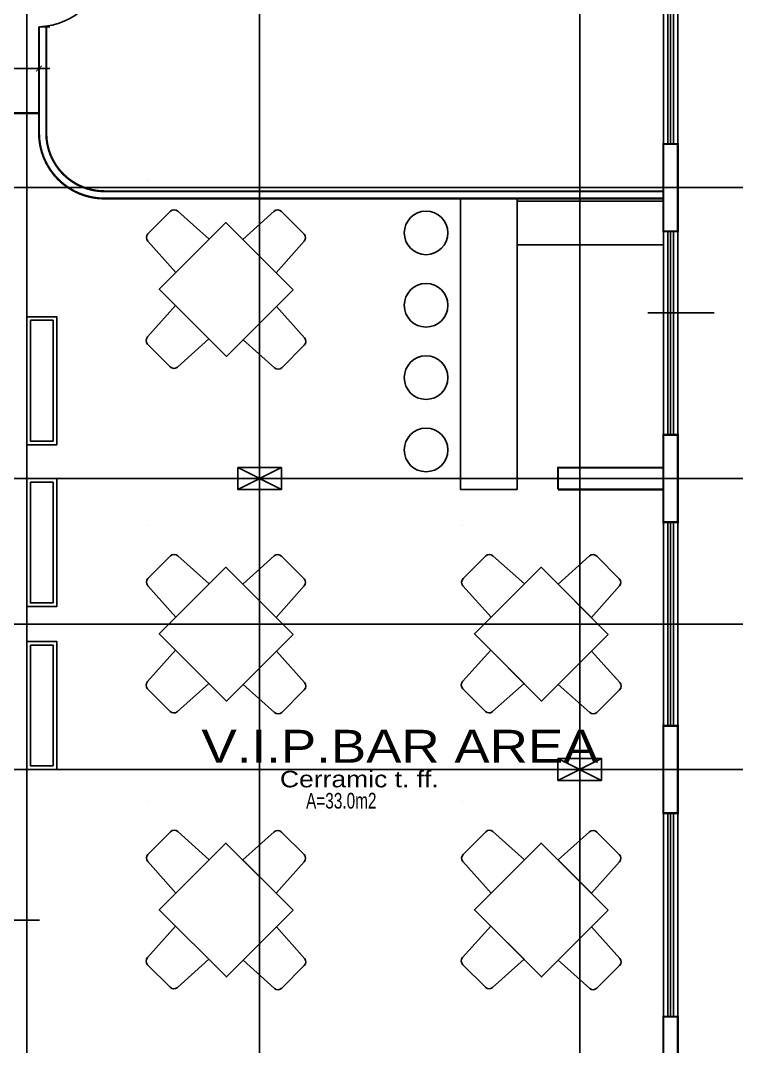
# Model space of a CAD drawing. Extents: x 250879 to 348495, y -51522 to -9360.
# Drawn here: x 312884 to 313868, y -42553 to -41142 of the extents above; entities that cross this region are included whole.
import ezdxf

# ---------------------------------------------------------------- set-up
doc = ezdxf.new("R2010")
doc.units = 0
doc.layers.get('0').update_dxf_attribs({"linetype": 'CONTINUOUS'})
doc.layers.get('DEFPOINTS').update_dxf_attribs({"color": 9, "linetype": 'CONTINUOUS'})
doc.layers.add('A-text finishing', color=6, linetype='CONTINUOUS', lineweight=13)
doc.layers.add('A-text function', color=30, linetype='CONTINUOUS', lineweight=20)
for name, color, linetype in [('AXIS', 1, 'CONTINUOUS'), ('COLUMN', 5, 'CONTINUOUS'), ('FURNITURE', 4, 'CONTINUOUS'), ('HATCH', 8, 'CONTINUOUS'), ('TEXT', 3, 'CONTINUOUS'), ('WALL', 7, 'CONTINUOUS'), ('WALL1', 2, 'CONTINUOUS')]:
    doc.layers.add(name, color=color, linetype=linetype)
doc.styles.add('ARIAL', font='BOD_CR.TTF', dxfattribs={"width": 1.199999999999999})
doc.styles.get("Standard").update_dxf_attribs({"font": 'sanss___.ttf', "height": 15})
doc.dimstyles.new('STANDARD$0', dxfattribs={"dimscale": 0, "dimtxt": 12, "dimasz": 8, "dimexe": 15, "dimexo": 0.0625, "dimgap": 2, "dimtad": 1, "dimdec": 0, "dimzin": 0, "dimdsep": 46, "dimtxsty": 'Standard', "dimblk1": 'ARCHTICK', "dimblk2": 'ARCHTICK', "dimsah": 1, "dimcen": 0.09, "dimdle": 15, "dimclrd": 3, "dimclre": 3, "dimclrt": 3, "dimazin": 0, "dimtfac": 1, "dimtdec": 0, "dimtofl": 0, "dimtmove": 1, "dimatfit": 3, "dimldrblk": 'ARCHTICK', "dimfxl": 1.045499999999997, "dimfxlon": 1, "dimtolj": 1, "dimtzin": 0, "dimarcsym": 0})

# ---------------------------------------------------------------- blocks, each defined once
blk = doc.blocks.new('COLUMN')
at = {"layer": 'AXIS'}
for p, q in [((236924.6994773077, -9644.256519553426), (236984.6994773077, -9674.256519553426)), ((236984.6994773077, -9644.256519553426), (236924.6994773077, -9674.256519553426))]:
    blk.add_line(p, q, dxfattribs=at)
at = {"layer": 'COLUMN'}
blk.add_lwpolyline([(236924.6994773077, -9644.256519553426), (236984.6994773077, -9644.256519553426), (236984.6994773077, -9674.256519553426), (236924.6994773077, -9674.256519553426)], close=True, dxfattribs=at)
blk = doc.blocks.new('AXISG')
at = {"layer": 'AXIS'}
for p, q in [((306715.5200998911, -23682.84522527471), (306715.5200998911, -19766.81669786142)), ((307035.6795615304, -19949.16446858895), (307035.6795615304, -23531.69156735711)), ((305610.044087238, -21092.8329642961), (307936.9012656476, -21092.8329642961)), ((305595.8120795863, -21492.8329642961), (307936.9012656476, -21492.8329642961)), ((305587.5163161242, -21892.8329642961), (307936.9012656476, -21892.8329642961))]:
    blk.add_line(p, q, dxfattribs=at)
at = {"layer": 'WALL', "linetype": 'Continuous'}
for p in [(70080.98008422274, -11833.57644474268), (70521.4569623752, -12233.57644474268)]:
    blk.add_blockref('COLUMN', p, dxfattribs=at)
blk = doc.blocks.new('T')
at = {"layer": 'FURNITURE'}
for p, q in [((24.26008537464077, 40.2773500981275), (22.02245481364662, 0)), ((59.79252248664852, 45), (29.25238714070292, 45)), ((67.02245481364662, 0), (64.78482425265247, 40.2773500981275)), ((67.02245481364662, 0), (22.02245481364662, 0)), ((0, -22.5), (-40.2773500981275, -24.73763056099415)), ((0, -22.5), (0, -67.5)), ((90.71160120709101, -22.5), (130.9889513051603, -24.73763056099415)), ((90.71160120709101, -22.5), (90.71160120709101, -67.5)), ((-45, -29.7299323269981), (-45, -60.2700676729437)), ((135.711601207091, -29.7299323269981), (135.711601207091, -60.2700676729437)), ((-40.2773500981275, -65.26236943900585), (0, -67.5)), ((130.9889513051603, -65.26236943900585), (90.71160120709101, -67.5)), ((67.8558006035164, -90), (22.8558006035164, -90)), ((25.09343116451055, -130.2773500981275), (22.8558006035164, -90)), ((67.8558006035164, -90), (65.61817004252225, -130.2773500981275)), ((60.62586827651832, -135), (30.08573293057271, -135))]:
    blk.add_line(p, q, dxfattribs=at)
blk.add_lwpolyline([(90.71160120709101, -90), (0, -90), (0, 0), (90.71160120709101, 0)], close=True, dxfattribs=at)
for centre, start, end in [((29.25238714070292, 40), 90, 176.8201698792108), ((59.79252248664852, 40), 3.179830120789212, 90), ((-40.00000000005821, -29.7299323269981), 93.1798301207892, 180), ((130.711601207091, -29.7299323269981), 0, 86.82016987921078), ((-40.00000000005821, -60.2700676729437), 180, 266.8201698792108), ((130.711601207091, -60.2700676729437), 273.1798301207892, 0), ((30.08573293057271, -130), 183.1798301207892, 270), ((60.6258682764601, -130), 270, 356.8201698792108)]:
    blk.add_arc(centre, 5, start, end, dxfattribs=at)
at = {"layer": 'WALL'}
for p, q in [((-81.2861841992708, -65), (-81.2861841992708, -65)), ((124.2175085435156, -65), (124.2175085435156, -65))]:
    blk.add_line(p, q, dxfattribs=at)
blk = doc.blocks.new('_ARCHTICK')
at = {"color": 0, "linetype": 'ByBlock', "const_width": 0.15}
blk.add_lwpolyline([(-0.5, -0.5), (0.5, 0.5)], dxfattribs=at)
blk = doc.blocks.new('*D1779')
at = {"layer": 'DEFPOINTS', "color": 0, "linetype": 'Continuous', "transparency": 16777216}
for p in [(312766.5598277787, -41208.23519766737), (312766.5598277787, -41208.23519766737), (312909.100981146, -41208.23519766735)]:
    blk.add_point(p, dxfattribs=at)
at = {"layer": 'WALL', "color": 3, "linetype": 'Continuous', "lineweight": -2, "transparency": 16777216}
for p, q in [((312766.5598277787, -41208.23519766737), (312766.5598277787, -41193.23519766737)), ((312924.100981146, -41208.23519766737), (312751.5598277787, -41208.23519766737)), ((312909.100981146, -41208.23519766737), (312909.100981146, -41223.23519766737))]:
    blk.add_line(p, q, dxfattribs=at)
at = {"layer": 'WALL', "color": 3, "linetype": 'Continuous', "lineweight": -2, "transparency": 16777216, "xscale": 8, "yscale": 8, "zscale": 8, "rotation": 180}
blk.add_blockref('_ARCHTICK', (312766.5598277787, -41208.23519766737), dxfattribs=at)
at = {"layer": 'WALL', "color": 3, "linetype": 'Continuous', "lineweight": -2, "transparency": 16777216, "xscale": 8, "yscale": 8, "zscale": 8}
blk.add_blockref('_ARCHTICK', (312909.100981146, -41208.23519766737), dxfattribs=at)
at = {"layer": 'WALL', "color": 3, "linetype": 'Continuous', "transparency": 16777216, "insert": (312837.8304044624, -41198.49857215297), "char_height": 15, "attachment_point": 5}
blk.add_mtext('\\A1;143', dxfattribs=at)

msp = doc.modelspace()

# ---------------------------------------------------------------- linework, layer by layer
at = {"layer": 'AXIS'}
for p, q in [((313212.4449100159, -39780.65993761762), (313212.4449100159, -43810.85676950975)), ((313652.9217881683, -39780.65993761762), (313652.9217881683, -43803.29106769748)), ((311860.3990443401, -41371.99816644875), (314113.666614133, -41371.99816644875)), ((311862.0952519087, -41771.99816644875), (314113.666614133, -41771.99816644875)), ((285747.1742897407, -41972.08045958171), (334477.2230026638, -41972.08045958171)), ((310644.6342295332, -41972.08045958171), (314696.3154383265, -41972.08045958171)), ((311807.5134337039, -42171.99816644875), (314113.666614133, -42171.99816644875))]:
    msp.add_line(p, q, dxfattribs=at)
at = {"layer": 'FURNITURE'}
for p in [(312909.1009811465, -41150.95646109881), (312909.1009811466, -41150.95646109881)]:
    msp.add_line(p, (312924.1009811464, -41150.95646109881), dxfattribs=at)
at = {"layer": 'FURNITURE', "ltscale": 3}
msp.add_line((313837.9217881684, -41544.25948461606), (313746.5928477693, -41544.25948461606), dxfattribs=at)
for points in [[(313767.9217881683, -41031.99816644876), (313787.9217881683, -41031.99816644876), (313787.9217881683, -41311.99816644876), (313767.9217881683, -41311.99816644876)], [(313781.7507285675, -41311.99816644876), (313774.0928477691, -41311.99816644876), (313774.0928477691, -41031.99816644876), (313781.7507285675, -41031.99816644876)], [(313566.7498649572, -41786.99816644875), (313489.011425881, -41786.99816644875), (313489.011425881, -41386.99816644875), (313566.7498649572, -41386.99816644875)], [(313767.9217881683, -41450.48810248563), (313566.7498649572, -41450.48810248563), (313566.7498649572, -41390.77148217448), (313767.9217881683, -41390.77148217448)], [(313767.9217881683, -41431.99816644876), (313787.9217881683, -41431.99816644876), (313787.9217881683, -41711.99816644876), (313767.9217881683, -41711.99816644876)], [(313781.7507285675, -41711.99816644876), (313774.0928477691, -41711.99816644876), (313774.0928477691, -41431.99816644876), (313781.7507285675, -41431.99816644876)], [(312892.2854483765, -41549.42067443026), (312933.4276964133, -41549.42067443026), (312933.4276964133, -41725.47806670499), (312892.2854483765, -41725.47806670499)], [(312897.2854483765, -41554.42067443026), (312928.4276964133, -41554.42067443026), (312928.4276964133, -41720.47806670499), (312897.2854483765, -41720.47806670499)], [(312892.2854483765, -41771.99816644875), (312933.4276964133, -41771.99816644875), (312933.4276964133, -41948.05555872348), (312892.2854483765, -41948.05555872348)], [(312897.2854483765, -41776.99816644875), (312928.4276964133, -41776.99816644875), (312928.4276964133, -41943.05555872348), (312897.2854483765, -41943.05555872348)], [(313767.9217881683, -41831.99816644876), (313787.9217881683, -41831.99816644876), (313787.9217881683, -42111.99816644876), (313767.9217881683, -42111.99816644876)], [(313781.7507285675, -42111.99816644876), (313774.0928477691, -42111.99816644876), (313774.0928477691, -41831.99816644876), (313781.7507285675, -41831.99816644876)], [(312892.2854483765, -41995.94077417402), (312933.4276964133, -41995.94077417402), (312933.4276964133, -42171.99816644875), (312892.2854483765, -42171.99816644875)], [(312897.2854483765, -42000.94077417402), (312928.4276964133, -42000.94077417402), (312928.4276964133, -42166.99816644875), (312897.2854483765, -42166.99816644875)], [(313767.9217881683, -42231.99816644876), (313787.9217881683, -42231.99816644876), (313787.9217881683, -42511.99816644876), (313767.9217881683, -42511.99816644876)], [(313781.7507285675, -42511.99816644876), (313774.0928477691, -42511.99816644876), (313774.0928477691, -42231.99816644876), (313781.7507285675, -42231.99816644876)]]:
    msp.add_lwpolyline(points, close=True, dxfattribs=at)
for centre in [(313441.4890373032, -41434.28735444039), (313441.4890373032, -41533.77094986507), (313441.4890373032, -41633.25454528975), (313441.4890373032, -41732.73814071443)]:
    msp.add_circle(centre, 29.93704477674328, dxfattribs=at)
at = {"layer": 'FURNITURE'}
msp.add_arc((312905.6201129979, -41055.41489156181), 95.6049577828679, 272.0865355490678, 356.6770906688348, dxfattribs=at)
at = {"layer": 'HATCH', "linetype": 'ByBlock', "ltscale": 3}
msp.add_line((312892.2854483765, -43978.12892985265), (312892.2854483765, -39361.20030805261), dxfattribs=at)
at = {"layer": 'WALL', "ltscale": 3}
msp.add_line((312909.1009811463, -41150.95646109881), (312924.1009811464, -41150.95646109881), dxfattribs=at)
at = {"layer": 'WALL', "linetype": 'Continuous'}
for p, q in [((312909.1009811465, -41150.95646109881), (312924.1009811464, -41150.95646109881)), ((312909.1009811466, -41150.95646109881), (312924.1009811464, -41150.95646109881)), ((312763.843926828, -42379.08351197911), (312909.7923614304, -42379.08351197911))]:
    msp.add_line(p, q, dxfattribs=at)
at = {"layer": 'WALL', "linetype": 'Continuous', "const_width": 3}
for points in [[(312909.100981146, -41150.95646109881), (312909.1009811461, -41296.99816644877)], [(312909.100981146, -41150.95646109881), (312909.100981146, -41296.99816644875)], [(312919.100981146, -41150.95646109881), (312919.1009811461, -41296.99816644877)], [(312909.100981146, -41269.69339333459), (312766.5598277788, -41269.69339333463)], [(313787.9217881683, -41371.99816644876), (313787.9217881683, -41311.99816644876), (313767.9217881683, -41311.99816644876), (313767.9217881683, -41371.99816644876), (313767.9217881683, -41431.99816644876), (313787.9217881683, -41431.99816644876), (313787.9217881683, -41371.99816644876)], [(313682.9217881683, -41386.99816644875), (313767.9217881683, -41386.99816644875), (313322.4449100159, -41386.99816644875)], [(313787.9217881683, -41771.99816644876), (313787.9217881683, -41711.99816644876), (313767.9217881683, -41711.99816644876), (313767.9217881683, -41771.99816644876), (313767.9217881683, -41831.99816644876), (313787.9217881683, -41831.99816644876), (313787.9217881683, -41771.99816644876)], [(313622.9217881683, -41786.99816644875), (313622.9217881683, -41756.99816644875), (313767.9217881683, -41756.99816644875)], [(313622.9217881683, -41786.99816644875), (313767.9217881683, -41786.99816644875)], [(313787.9217881683, -42171.99816644876), (313787.9217881683, -42111.99816644876), (313767.9217881683, -42111.99816644876), (313767.9217881683, -42171.99816644876), (313767.9217881683, -42231.99816644876), (313787.9217881683, -42231.99816644876), (313787.9217881683, -42171.99816644876)], [(313787.9217881683, -42571.99816644876), (313787.9217881683, -42511.99816644876), (313767.9217881683, -42511.99816644876), (313767.9217881683, -42571.99816644876), (313767.9217881683, -42631.99816644876), (313787.9217881683, -42631.99816644876), (313787.9217881683, -42571.99816644876)]]:
    msp.add_lwpolyline(points, dxfattribs=at)
for points in [[(312909.1009811461, -41150.95646109881), (312909.1009811461, -41296.99816644875, 0.4142135623730951), (312999.1009811461, -41386.99816644875), (313359.5778592986, -41386.99816644875)], [(312919.1009811461, -41150.95646109881), (312919.1009811461, -41296.99816644875, 0.4142135623730951), (312999.1009811461, -41376.99816644875), (313767.9217881683, -41376.99816644875)]]:
    msp.add_lwpolyline(points, format="xyb", dxfattribs=at)
at = {"layer": 'WALL', "linetype": 'Continuous'}
for points in [[(313767.9217881683, -41311.99816644876), (313787.9217881683, -41311.99816644876), (313787.9217881683, -41431.99816644876), (313767.9217881683, -41431.99816644876)], [(313767.9217881683, -41711.99816644876), (313787.9217881683, -41711.99816644876), (313787.9217881683, -41831.99816644876), (313767.9217881683, -41831.99816644876)], [(313767.9217881683, -42111.99816644876), (313787.9217881683, -42111.99816644876), (313787.9217881683, -42231.99816644876), (313767.9217881683, -42231.99816644876)], [(313767.9217881683, -42511.99816644876), (313787.9217881683, -42511.99816644876), (313787.9217881683, -42631.99816644876), (313767.9217881683, -42631.99816644876)]]:
    msp.add_lwpolyline(points, close=True, dxfattribs=at)
at = {"layer": 'WALL1'}
for p, q in [((313777.9217881683, -41031.99816644876), (313777.9217881683, -41311.99816644876)), ((313777.9217881683, -41431.99816644876), (313777.9217881683, -41711.99816644876)), ((313777.9217881683, -41831.99816644876), (313777.9217881683, -42111.99816644876)), ((313777.9217881683, -42231.99816644876), (313777.9217881683, -42511.99816644876))]:
    msp.add_line(p, q, dxfattribs=at)

# ---------------------------------------------------------------- block references
at = {"layer": 'WALL', "linetype": 'Continuous'}
msp.add_blockref('AXISG', (6176.765348485438, -20279.16520215265), dxfattribs=at)
at = {"layer": 'WALL1', "yscale": 1.440000000002328, "zscale": 1.44, "rotation": 134.9999999999999}
for p, xscale in [((313074.4946231303, -41511.65578901952), -1.440000000011355), ((313074.4946231303, -41985.57409991025), -1.440000000011357), ((313508.09988356, -41985.57409991025), -1.440000000011357), ((313074.4946231303, -42364.85523928659), -1.440000000011357), ((313508.09988356, -42364.85523928659), -1.440000000011357)]:
    msp.add_blockref('T', p, dxfattribs=dict(at, xscale=xscale))

# ---------------------------------------------------------------- texts
at = {"layer": 'A-text finishing', "style": 'ARIAL', "width": 1.199999999999999}
msp.add_text('Cerramic t. ff.', height=22.67999999999656, dxfattribs=at).set_placement((313240.5514396236, -42196.59844834963))
at = {"layer": 'A-text function', "insert": (313132.5498492383, -42117.51039162988), "char_height": 45.35999999999312, "width": 1374.192639999806, "attachment_point": 1, "style": 'ARIAL'}
msp.add_mtext('V.I.P.BAR AREA', dxfattribs=at)
at = {"layer": 'TEXT', "width": 0.7}
msp.add_text('A=33.0m2', height=21.59999999999673, rotation=0.1269454544935773, dxfattribs=at).set_placement((313276.4543570185, -42225.93224747386))

# ---------------------------------------------------------------- dimensions: what is measured, and where the dimension line sits
at = {"layer": 'WALL', "linetype": 'Continuous'}
dim = msp.add_linear_dim(base=(312766.5598277787, -41208.23519766737), p1=(312909.100981146, -41208.23519766735), p2=(312766.5598277787, -41208.23519766737), dimstyle='STANDARD$0', override={"dimscale": 1}, dxfattribs=at)
dim.commit()
dim.dimension.update_dxf_attribs({"geometry": '*D1779', "text_midpoint": (312837.8304044624, -41198.49857215297)})

doc.saveas('drawing.dxf')
